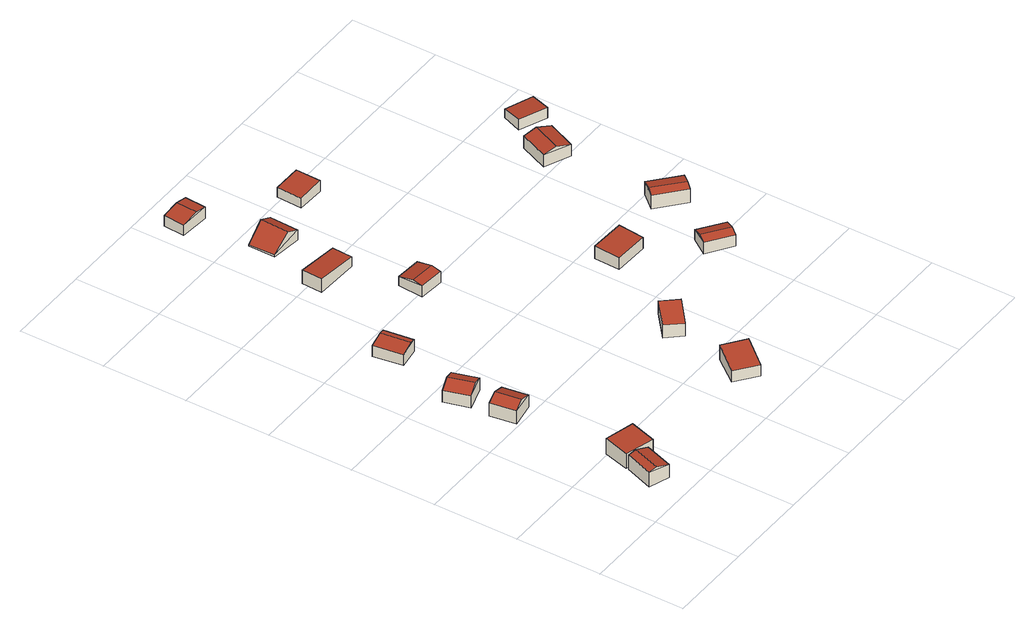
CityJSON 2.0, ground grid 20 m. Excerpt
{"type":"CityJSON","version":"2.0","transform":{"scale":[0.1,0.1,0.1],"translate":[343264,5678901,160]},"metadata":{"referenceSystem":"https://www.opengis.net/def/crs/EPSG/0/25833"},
"CityObjects":{
"building1":{"type":"Building","attributes":{"Dachtyp_tdc":"tdcGableRoof","Gemeindeschluessel":14729160,"Dachneigung":17.15,"QualitaetDacherkennung":78,"Geometrietyp2DReferenz":"3000","function":"31001_9998","roofType":"3100","measuredHeight":4.22},"geometry":[{"type":"MultiSurface","lod":"2","boundaries":[[[0,1,2,3]],[[1,4,5,2]],[[4,6,7,5]],[[6,0,3,7]],[[4,1,8]],[[0,6,9]],[[1,0,9,8]],[[6,4,8,9]],[[3,2,5,7]]],"semantics":{"surfaces":[{"type":"WallSurface"},{"type":"RoofSurface"},{"type":"GroundSurface"}],"values":[0,0,0,0,0,0,1,1,2]}}]},
"building2":{"type":"Building","attributes":{"Dachtyp_tdc":"tdcPolyFlatRoof","Gemeindeschluessel":14729160,"Dachneigung":2.85,"QualitaetDacherkennung":73,"Geometrietyp2DReferenz":"3000","function":"31001_9998","roofType":"2100","measuredHeight":4},"geometry":[{"type":"MultiSurface","lod":"2","boundaries":[[[10,11,12,13]],[[11,14,15,12]],[[14,16,17,15]],[[16,10,13,17]],[[16,14,11,10]],[[13,12,15,17]]],"semantics":{"surfaces":[{"type":"WallSurface"},{"type":"RoofSurface"},{"type":"GroundSurface"}],"values":[0,0,0,0,1,2]}}]},
"building3":{"type":"Building","attributes":{"Dachtyp_tdc":"tdcGableRoof","Gemeindeschluessel":14729160,"Dachneigung":22.01,"QualitaetDacherkennung":58,"Geometrietyp2DReferenz":"3000","function":"31001_9998","roofType":"3100","measuredHeight":4.46},"geometry":[{"type":"MultiSurface","lod":"2","boundaries":[[[18,19,20,21]],[[19,22,23,20]],[[22,24,25,23]],[[24,18,21,25]],[[22,19,26]],[[18,24,27]],[[19,18,27,26]],[[24,22,26,27]],[[21,20,23,25]]],"semantics":{"surfaces":[{"type":"WallSurface"},{"type":"RoofSurface"},{"type":"GroundSurface"}],"values":[0,0,0,0,0,0,1,1,2]}}]},
"building4":{"type":"Building","attributes":{"Dachtyp_tdc":"tdcGableRoof","Gemeindeschluessel":14729160,"Dachneigung":19.19,"QualitaetDacherkennung":84,"Geometrietyp2DReferenz":"3000","function":"31001_9998","roofType":"3100","measuredHeight":4.1},"geometry":[{"type":"MultiSurface","lod":"2","boundaries":[[[28,29,30,31]],[[29,32,33,30]],[[32,34,35,33]],[[34,28,31,35]],[[32,29,36]],[[28,34,37]],[[29,28,37,36]],[[34,32,36,37]],[[31,30,33,35]]],"semantics":{"surfaces":[{"type":"WallSurface"},{"type":"RoofSurface"},{"type":"GroundSurface"}],"values":[0,0,0,0,0,0,1,1,2]}}]},
"building5":{"type":"Building","attributes":{"Dachtyp_tdc":"tdcGableRoof","Gemeindeschluessel":14729160,"Dachneigung":10.24,"QualitaetDacherkennung":83,"Geometrietyp2DReferenz":"3000","function":"31001_9998","roofType":"3100","measuredHeight":3.42},"geometry":[{"type":"MultiSurface","lod":"2","boundaries":[[[38,39,40,41]],[[39,42,43,40]],[[42,44,45,43]],[[44,38,41,45]],[[42,39,46]],[[38,44,47]],[[39,38,47,46]],[[44,42,46,47]],[[41,40,43,45]]],"semantics":{"surfaces":[{"type":"WallSurface"},{"type":"RoofSurface"},{"type":"GroundSurface"}],"values":[0,0,0,0,0,0,1,1,2]}}]},
"building6":{"type":"Building","attributes":{"Dachtyp_tdc":"tdcPolyFlatRoof","Gemeindeschluessel":14729160,"Dachneigung":7.45,"QualitaetDacherkennung":61,"Geometrietyp2DReferenz":"3000","function":"31001_9998","roofType":"2100","measuredHeight":3.77},"geometry":[{"type":"MultiSurface","lod":"2","boundaries":[[[48,49,50,51]],[[49,52,53,50]],[[52,54,55,53]],[[54,48,51,55]],[[54,52,49,48]],[[51,50,53,55]]],"semantics":{"surfaces":[{"type":"WallSurface"},{"type":"RoofSurface"},{"type":"GroundSurface"}],"values":[0,0,0,0,1,2]}}]},
"building7":{"type":"Building","attributes":{"Dachtyp_tdc":"tdcPolyFlatRoof","Gemeindeschluessel":14729160,"Dachneigung":5.58,"QualitaetDacherkennung":56,"Geometrietyp2DReferenz":"3000","function":"31001_9998","roofType":"2100","measuredHeight":3.51},"geometry":[{"type":"MultiSurface","lod":"2","boundaries":[[[56,57,58,59]],[[57,60,61,58]],[[60,62,63,61]],[[62,56,59,63]],[[62,60,57,56]],[[59,58,61,63]]],"semantics":{"surfaces":[{"type":"WallSurface"},{"type":"RoofSurface"},{"type":"GroundSurface"}],"values":[0,0,0,0,1,2]}}]},
"building8":{"type":"Building","attributes":{"Dachtyp_tdc":"tdcPolyFlatRoof","Gemeindeschluessel":14729160,"Dachneigung":0,"QualitaetDacherkennung":81,"Geometrietyp2DReferenz":"3000","function":"31001_9998","roofType":"1000","measuredHeight":3.34},"geometry":[{"type":"MultiSurface","lod":"2","boundaries":[[[64,65,66,67]],[[65,68,69,66]],[[68,70,71,69]],[[70,64,67,71]],[[70,68,65,64]],[[67,66,69,71]]],"semantics":{"surfaces":[{"type":"WallSurface"},{"type":"RoofSurface"},{"type":"GroundSurface"}],"values":[0,0,0,0,1,2]}}]},
"building9":{"type":"Building","attributes":{"Dachtyp_tdc":"tdcGableRoof","Gemeindeschluessel":14729160,"Dachneigung":13.85,"QualitaetDacherkennung":78,"Geometrietyp2DReferenz":"3000","function":"31001_9998","roofType":"3100","measuredHeight":3.17},"geometry":[{"type":"MultiSurface","lod":"2","boundaries":[[[72,73,74,75]],[[73,76,77,74]],[[76,78,79,77]],[[78,72,75,79]],[[76,73,80]],[[72,78,81]],[[73,72,81,80]],[[78,76,80,81]],[[75,74,77,79]]],"semantics":{"surfaces":[{"type":"WallSurface"},{"type":"RoofSurface"},{"type":"GroundSurface"}],"values":[0,0,0,0,0,0,1,1,2]}}]},
"building10":{"type":"Building","attributes":{"Dachtyp_tdc":"tdcGableRoof","Gemeindeschluessel":14729160,"Dachneigung":41.43,"QualitaetDacherkennung":70,"Geometrietyp2DReferenz":"3000","function":"31001_9998","roofType":"3100","measuredHeight":4.08},"geometry":[{"type":"MultiSurface","lod":"2","boundaries":[[[82,83,84,85]],[[83,86,87,84]],[[86,88,89,87]],[[88,82,85,89]],[[86,83,90]],[[82,88,91]],[[83,82,91,90]],[[88,86,90,91]],[[85,84,87,89]]],"semantics":{"surfaces":[{"type":"WallSurface"},{"type":"RoofSurface"},{"type":"GroundSurface"}],"values":[0,0,0,0,0,0,1,1,2]}}]},
"building11":{"type":"Building","attributes":{"Dachtyp_tdc":"tdcGableRoof","Gemeindeschluessel":14729160,"Dachneigung":10.3,"QualitaetDacherkennung":74,"Geometrietyp2DReferenz":"3000","function":"31001_9998","roofType":"3100","measuredHeight":3.48},"geometry":[{"type":"MultiSurface","lod":"2","boundaries":[[[92,93,94,95]],[[93,96,97,94]],[[96,98,99,97]],[[98,92,95,99]],[[96,93,100]],[[92,98,101]],[[93,92,101,100]],[[98,96,100,101]],[[95,94,97,99]]],"semantics":{"surfaces":[{"type":"WallSurface"},{"type":"RoofSurface"},{"type":"GroundSurface"}],"values":[0,0,0,0,0,0,1,1,2]}}]},
"building12":{"type":"Building","attributes":{"Dachtyp_tdc":"tdcPolyFlatRoof","Gemeindeschluessel":14729160,"Dachneigung":3.62,"QualitaetDacherkennung":74,"Geometrietyp2DReferenz":"3000","function":"31001_9998","roofType":"2100","measuredHeight":3.25},"geometry":[{"type":"MultiSurface","lod":"2","boundaries":[[[102,103,104,105]],[[103,106,107,104]],[[106,108,109,107]],[[108,102,105,109]],[[108,106,103,102]],[[105,104,107,109]]],"semantics":{"surfaces":[{"type":"WallSurface"},{"type":"RoofSurface"},{"type":"GroundSurface"}],"values":[0,0,0,0,1,2]}}]},
"building13":{"type":"Building","attributes":{"Dachtyp_tdc":"tdcPolyFlatRoof","Gemeindeschluessel":14729160,"Dachneigung":2.77,"QualitaetDacherkennung":91,"Geometrietyp2DReferenz":"3000","function":"31001_9998","roofType":"2100","measuredHeight":2.82},"geometry":[{"type":"MultiSurface","lod":"2","boundaries":[[[110,111,112,113]],[[111,114,115,112]],[[114,116,117,115]],[[116,110,113,117]],[[116,114,111,110]],[[113,112,115,117]]],"semantics":{"surfaces":[{"type":"WallSurface"},{"type":"RoofSurface"},{"type":"GroundSurface"}],"values":[0,0,0,0,1,2]}}]},
"building14":{"type":"Building","attributes":{"Dachtyp_tdc":"tdcGableRoof","Gemeindeschluessel":14729160,"Dachneigung":17.9,"QualitaetDacherkennung":81,"Geometrietyp2DReferenz":"3000","function":"31001_9998","roofType":"3100","measuredHeight":3.42},"geometry":[{"type":"MultiSurface","lod":"2","boundaries":[[[118,119,120,121]],[[119,122,123,120]],[[122,124,125,123]],[[124,118,121,125]],[[122,119,126]],[[118,124,127]],[[119,118,127,126]],[[124,122,126,127]],[[121,120,123,125]]],"semantics":{"surfaces":[{"type":"WallSurface"},{"type":"RoofSurface"},{"type":"GroundSurface"}],"values":[0,0,0,0,0,0,1,1,2]}}]},
"building15":{"type":"Building","attributes":{"Dachtyp_tdc":"tdcGableRoof","Gemeindeschluessel":14729160,"Dachneigung":13.34,"QualitaetDacherkennung":85,"Geometrietyp2DReferenz":"3000","function":"31001_9998","roofType":"3100","measuredHeight":3.83},"geometry":[{"type":"MultiSurface","lod":"2","boundaries":[[[128,129,130,131]],[[129,132,133,130]],[[132,134,135,133]],[[134,128,131,135]],[[132,129,136]],[[128,134,137]],[[129,128,137,136]],[[134,132,136,137]],[[131,130,133,135]]],"semantics":{"surfaces":[{"type":"WallSurface"},{"type":"RoofSurface"},{"type":"GroundSurface"}],"values":[0,0,0,0,0,0,1,1,2]}}]},
"building16":{"type":"Building","attributes":{"Dachtyp_tdc":"tdcGableRoof","Gemeindeschluessel":14729160,"Dachneigung":15.97,"QualitaetDacherkennung":85,"Geometrietyp2DReferenz":"3000","function":"31001_9998","roofType":"3100","measuredHeight":4.01},"geometry":[{"type":"MultiSurface","lod":"2","boundaries":[[[138,139,140,141]],[[139,142,143,140]],[[142,144,145,143]],[[144,138,141,145]],[[142,139,146]],[[138,144,147]],[[139,138,147,146]],[[144,142,146,147]],[[141,140,143,145]]],"semantics":{"surfaces":[{"type":"WallSurface"},{"type":"RoofSurface"},{"type":"GroundSurface"}],"values":[0,0,0,0,0,0,1,1,2]}}]},
"building17":{"type":"Building","attributes":{"Dachtyp_tdc":"tdcPolyFlatRoof","Gemeindeschluessel":14729160,"Dachneigung":5.77,"QualitaetDacherkennung":74,"Geometrietyp2DReferenz":"3000","function":"31001_9998","roofType":"2100","measuredHeight":2.75},"geometry":[{"type":"MultiSurface","lod":"2","boundaries":[[[148,149,150,151]],[[149,152,153,150]],[[152,154,155,153]],[[154,148,151,155]],[[154,152,149,148]],[[151,150,153,155]]],"semantics":{"surfaces":[{"type":"WallSurface"},{"type":"RoofSurface"},{"type":"GroundSurface"}],"values":[0,0,0,0,1,2]}}]}
},
"vertices":[
[5,17,127],[28,83,127],[28,83,90],[5,17,90],[75,67,123],[75,67,90],[52,1,123],[52,1,90],[46,77,132],[23,11,132],
[34,93,121],[50,152,124],[50,152,84],[34,93,84],[119,134,124],[119,134,84],[103,74,121],[103,74,84],
[118,449,78],[127,390,78],[127,390,48],[118,449,48],[68,380,81],[68,380,48],[58,440,81],[58,440,48],[93,384,92],[84,444,92],
[105,563,74],[122,505,74],[122,505,43],[105,563,43],[65,488,73],[65,488,43],[48,546,73],[48,546,43],[96,497,84],[78,555,84],
[145,754,71],[154,685,71],[154,685,40],[145,754,40],[105,678,68],[105,678,40],[95,747,68],[95,747,40],[140,683,74],[131,752,74],
[468,87,131],[422,27,121],[422,27,93],[468,87,93],[373,64,121],[373,64,93],[419,124,131],[419,124,93],
[318,945,59],[215,949,69],[215,949,34],[318,945,34],[217,997,69],[217,997,34],[320,993,59],[320,993,34],
[432,271,108],[492,321,108],[492,321,75],[432,271,75],[522,286,108],[522,286,75],[462,236,108],[462,236,75],
[318,832,59],[378,827,59],[378,827,36],[318,832,36],[373,767,64],[373,767,36],[313,772,64],[313,772,36],[375,790,68],[315,795,68],
[338,1156,53],[334,1087,54],[334,1087,28],[338,1156,28],[263,1095,33],[263,1095,28],[263,1158,31],[263,1158,28],[304,1090,68],[306,1157,68],
[312,1343,38],[308,1293,38],[308,1293,9],[312,1343,9],[238,1298,36],[238,1298,9],[242,1348,36],[242,1348,9],[280,1295,43],[284,1345,43],
[589,481,82],[591,541,85],[591,541,53],[589,481,53],[674,537,85],[674,537,53],[671,478,82],[671,478,53],
[498,1142,47],[433,1144,44],[433,1144,19],[498,1142,19],[435,1204,44],[435,1204,19],[500,1201,47],[500,1201,19],
[747,404,84],[804,363,84],[804,363,59],[747,404,59],[775,323,88],[775,323,59],[718,363,88],[718,363,59],[787,340,93],[730,381,93],
[827,578,77],[888,523,77],[888,523,45],[827,578,45],[855,487,79],[855,487,45],[794,541,79],[794,541,45],[868,502,84],[808,556,84],
[803,806,59],[832,874,59],[832,874,28],[803,806,28],[893,847,57],[893,847,28],[864,780,57],[864,780,28],[860,862,68],[830,794,68],
[963,939,44],[945,892,49],[945,892,22],[963,939,22],[880,918,49],[880,918,22],[898,964,44],[898,964,22]
]}
